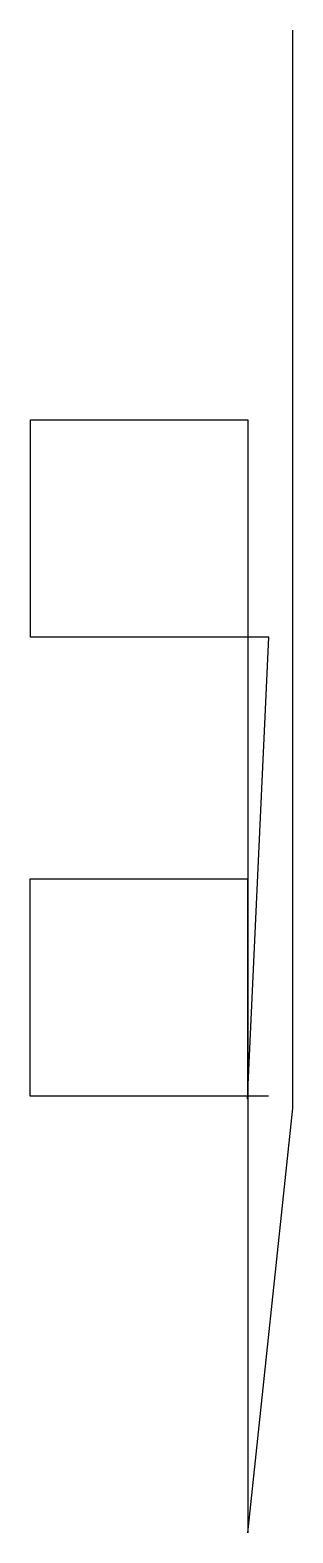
# Model space of a CAD drawing. Header units: metres. Extents: x 42 to 479, y 0 to 2500.
import ezdxf

# ---------------------------------------------------------------- set-up
doc = ezdxf.new("R2010")
doc.units = ezdxf.units.M

msp = doc.modelspace()

# ---------------------------------------------------------------- linework, layer by layer
at = {"layer": 'TOOL_0'}
for p, q in [((479.25, 2499), (479.25, 2500)), ((479.25, 706.623), (479.25, 2499)), ((42.809, 1490.237), (42.809, 1851.737)), ((42.809, 1851.737), (404.309, 1851.737)), ((404.309, 1851.737), (404.309, 1490.237)), ((404.309, 1490.237), (42.809, 1490.237)), ((403.62, 721.723), (439.309, 1490.237)), ((439.309, 1490.237), (404.309, 1490.237)), ((404.309, 1490.237), (404.309, 1485.237)), ((404.309, 1485.237), (404.309, 0)), ((42.12, 726.723), (42.12, 1088.223)), ((42.12, 1088.223), (403.62, 1088.223)), ((403.62, 1088.223), (403.62, 726.723)), ((403.62, 726.723), (42.12, 726.723)), ((438.62, 726.723), (403.62, 726.723)), ((403.62, 726.723), (403.62, 721.723)), ((404.309, 0), (479.25, 706.623))]:
    msp.add_line(p, q, dxfattribs=at)

doc.saveas('drawing.dxf')
